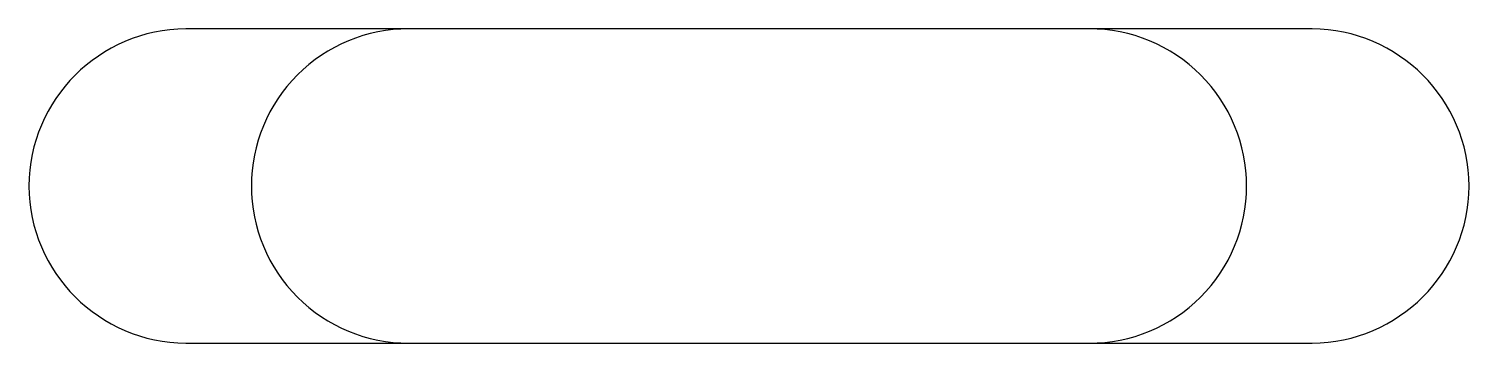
# Model space of a CAD drawing. Header units: centimetres. Extents: x -55 to 55, y -12 to 12.
import ezdxf

# ---------------------------------------------------------------- set-up
doc = ezdxf.new("R2010")
doc.units = ezdxf.units.CM
doc.header["$MEASUREMENT"] = 0

msp = doc.modelspace()

# ---------------------------------------------------------------- linework, layer by layer
for points in [[(43, -12, 0.41), (55, 0, 0.41), (43, 12), (-43, 12, 0.41), (-55, 0, 0.41), (-43, -12), (43, -12)], [(26, -12, 0.414214), (38, 0, 0.414214), (26, 12), (-26, 12, 0.414214), (-38, 0, 0.414214), (-26, -12), (26, -12)]]:
    msp.add_lwpolyline(points, format="xyb")

doc.saveas('drawing.dxf')
